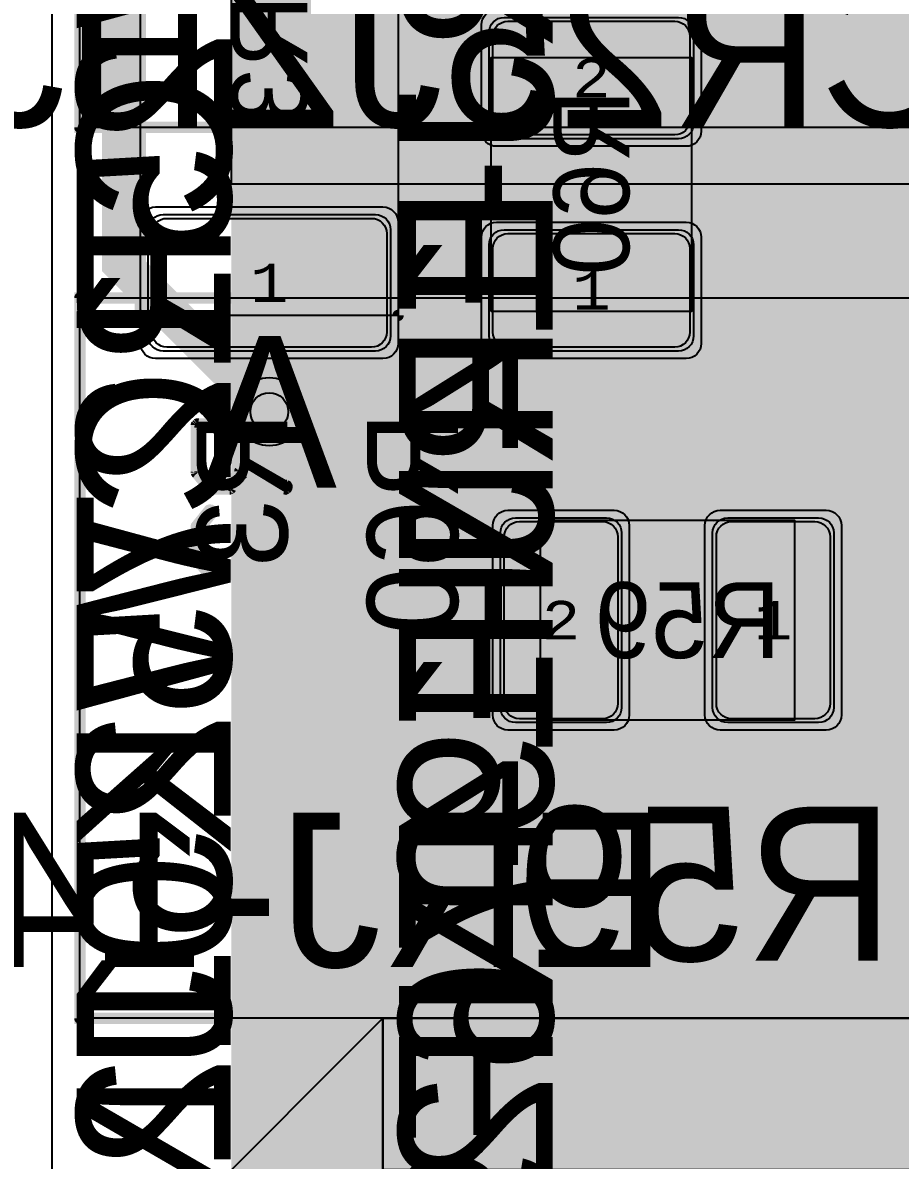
# Model space of a CAD drawing. Extents: x -19 to 284, y -54 to 100.
# Drawn here: x 0.25 to 11.83, y 55.13 to 70.13 of the extents above; entities that cross this region are included whole.
import ezdxf
from ezdxf.enums import TextEntityAlignment as Align

# ---------------------------------------------------------------- set-up
doc = ezdxf.new("R2010")
doc.units = 0
doc.header["$MEASUREMENT"] = 0
for name, color, linetype in [('ASSEMBLY_OUTLINES_BTM', 191, 'CONTINUOUS'), ('ASSEMBLY_PART_NUMBERS_BTM', 191, 'CONTINUOUS'), ('ASSEMBLY_REF_DES_BTM', 191, 'CONTINUOUS'), ('DRILL_DRAWING', 21, 'CONTINUOUS'), ('GENERATED_SILKSCREEN_BTM', 255, 'CONTINUOUS'), ('GENERATED_SILKSCREEN_TOP', 140, 'CONTINUOUS'), ('PART_PADS_SMD_BTM', 230, 'CONTINUOUS'), ('PIN_NUMBERS_BTM', 8, 'CONTINUOUS'), ('PIN_NUMBERS_TOP', 8, 'CONTINUOUS'), ('PLACEMENT_OUTLINES_BTM', 222, 'CONTINUOUS'), ('PLANE_DATA_LAYER_BOTTOM', 230, 'CONTINUOUS'), ('PLANE_DATA_LAYER_TOP', 150, 'CONTINUOUS'), ('PLANE_SHAPES_LAYER_BOTTOM', 230, 'CONTINUOUS'), ('PLANE_SHAPES_LAYER_TOP', 150, 'CONTINUOUS'), ('ROUTE_BORDER', 151, 'CONTINUOUS'), ('SILKSCREEN_OUTLINES_BTM', 211, 'CONTINUOUS'), ('SILKSCREEN_OUTLINES_TOP', 150, 'CONTINUOUS'), ('SILKSCREEN_REF_DES_BTM', 211, 'CONTINUOUS'), ('SOLDERMASK_PADS_BTM', 12, 'CONTINUOUS'), ('SOLDERPASTE_PADS_BTM', 12, 'CONTINUOUS'), ('TRACES_LAYER_BOTTOM', 230, 'CONTINUOUS'), ('TRACES_LAYER_TOP', 150, 'CONTINUOUS'), ('VIA_HOLES_LAYER_BOTTOM', 30, 'CONTINUOUS'), ('VIA_HOLES_LAYER_TOP', 30, 'CONTINUOUS'), ('VIA_PADS_LAYER_BOTTOM', 230, 'CONTINUOUS'), ('VIA_PADS_LAYER_TOP', 150, 'CONTINUOUS')]:
    doc.layers.add(name, color=color, linetype=linetype)
doc.styles.add('COURIER_NEW', font='COUR.TTF')
doc.styles.add('VERIBEST_GERBER_0', font='txt')

msp = doc.modelspace()

# ---------------------------------------------------------------- hatches: boundary and pattern name
at = {"layer": 'PLANE_DATA_LAYER_BOTTOM'}
h = msp.add_hatch(color=256, dxfattribs=at)
h.paths.add_polyline_path([(59.5, 28.7762, -0.414213562), (59.4238, 28.7), (56.85, 28.7, 0.414213562), (56.15, 28), (56.15, 27.0762, -0.414213562), (56.0738, 27), (56.000004, 27, 0.207684346), (55.999998, 26.999998), (54.500002, 25.500002), (54.5, 25.499996), (54.500002, 13.531565), (54.500002, 13.531564, -0.198909956), (54.477684, 13.477683), (49.522321, 8.522318, -0.198913366), (49.468439, 8.5), (39.500008, 8.5, 0.414213562), (39.5, 8.499992), (39.5, 5.0762, -0.414213562), (39.4238, 5), (16.5762, 5, -0.414213562), (16.5, 5.0762), (16.5, 7.999996), (16.499997, 8.000001), (12.000002, 12.499998, 0.207684346), (11.999996, 12.5), (2.5762, 12.5, -0.414213562), (2.5, 12.5762), (2.500002, 54.46844), (2.500002, 54.468441, -0.198909956), (2.52232, 54.522322), (3, 55.000002), (4.977679, 56.977682, -0.198913366), (5.031561, 57), (39.9238, 57, -0.414213562), (40, 56.9238), (39.999998, 56.53156), (39.999998, 56.531559, -0.198909956), (39.97768, 56.477678), (38.522322, 55.02232, -0.198913366), (38.46844, 55.000002), (8.500004, 55, 0.207684346), (8.499998, 54.999998), (5.000002, 51.500002), (5, 51.499996), (5, 41.500004), (5.000003, 41.499999), (10.97768, 35.522322, -0.198909956), (10.999998, 35.468441), (10.999998, 35.46844), (11, 20.500004), (11.000003, 20.499999), (13.499998, 18.000002, 0.207684346), (13.500004, 18), (17.499996, 18, 0.207684346), (17.500002, 18.000002), (20.499998, 20.999998), (20.5, 21.000004), (20.5, 31.9238, -0.414213562), (20.5762, 32), (28.9238, 32, -0.414213562), (29, 31.9238), (29, 15.000004), (29.000003, 14.999999), (31.499998, 12.500002, 0.207684346), (31.500004, 12.5), (35.999996, 12.5, 0.207684346), (36.000002, 12.500002), (39.499998, 15.999998), (39.5, 16.000004), (39.5, 40.9238, -0.414213562), (39.5762, 41), (59.4238, 41, -0.414213562), (59.5, 40.9238)], flags=0)
h.paths.add_polyline_path([(7.1, 20.3, 0.414213562), (8, 21.2), (8, 23.8, 0.414213562), (7.1, 24.7), (3.9, 24.7, 0.414213562), (3, 23.8), (3, 21.2, 0.414213562), (3.9, 20.3)], flags=0)
h.paths.add_polyline_path([(7.1, 27.3, 0.414213562), (8, 28.2), (8, 30.8, 0.414213562), (7.1, 31.7), (3.9, 31.7, 0.414213562), (3, 30.8), (3, 28.2, 0.414213562), (3.9, 27.3)], flags=0)
h.paths.add_polyline_path([(7.1, 33.8, 0.414213562), (8, 34.7), (8, 37.3, 0.414213562), (7.1, 38.2), (3.9, 38.2, 0.414213562), (3, 37.3), (3, 34.7, 0.414213562), (3.9, 33.8)], flags=0)
h.paths.add_polyline_path([(11.413742, 16.56043, 0.233034355), (12, 17.749999), (12, 17.75, 1), (9, 17.75), (9, 17.749999, 0.233034355), (9.586258, 16.56043, -0.492832038), (9.586258, 16.43957, 0.233034355), (9, 15.250001), (9, 15.25, 1), (12, 15.25), (12, 15.250001, 0.233034355), (11.413742, 16.43957, -0.492832038)], flags=0)
h.paths.add_polyline_path([(18.25, 6.5, -1), (20.75, 6.5, -1)], flags=0)
h.paths.add_polyline_path([(18.25, 9.25, -1), (20.75, 9.25, -1)], flags=0)
h.paths.add_polyline_path([(21.75, 6.5, -1), (24.25, 6.5, -1)], flags=0)
h.paths.add_polyline_path([(21.75, 9.25, -1), (24.25, 9.25, -1)], flags=0)
h.paths.add_polyline_path([(44.45, 20.65, 0.414213562), (45.35, 21.55), (45.35, 23.95, 0.414213562), (44.45, 24.85), (42.05, 24.85, 0.414213562), (41.15, 23.95), (41.15, 21.55, 0.414213562), (42.05, 20.65)], flags=0)
h.paths.add_polyline_path([(45.1, 14.3, 0.414213562), (46, 15.2), (46, 17.8, 0.414213562), (45.1, 18.7), (41.9, 18.7, 0.414213562), (41, 17.8), (41, 15.2, 0.414213562), (41.9, 14.3)], flags=0)
h.paths.add_polyline_path([(45.85, 26.05, 0.414213562), (46.75, 26.95), (46.75, 29.55, 0.414213562), (45.85, 30.45), (42.65, 30.45, 0.414213562), (41.75, 29.55), (41.75, 26.95, 0.414213562), (42.65, 26.05)], flags=0)
h.paths.add_polyline_path([(45.85, 32.3, 0.414213562), (46.75, 33.2), (46.75, 35.8, 0.414213562), (45.85, 36.7), (42.65, 36.7, 0.414213562), (41.75, 35.8), (41.75, 33.2, 0.414213562), (42.65, 32.3)], flags=0)
at = {"layer": 'PLANE_DATA_LAYER_TOP'}
h = msp.add_hatch(color=256, dxfattribs=at)
h.paths.add_polyline_path([(120.5, 85.467281), (120.499998, 59.53156), (120.499998, 59.531559, -0.198909956), (120.47768, 59.477678), (116.022322, 55.02232, -0.198913366), (115.96844, 55.000002), (114.531562, 55, -0.198913366), (114.47768, 55.022318), (110.500002, 58.999998, 0.207684346), (110.499996, 59), (94.031562, 59, -0.198913366), (93.97768, 59.022318), (85.000002, 67.999998, 0.207684346), (84.999996, 68), (70.500004, 68, 0.207684346), (70.499998, 67.999998), (66.000002, 63.500002), (66, 63.499996), (66, 59.5762, -0.414213562), (65.9238, 59.5), (44.5762, 59.5, -0.414213562), (44.5, 59.5762), (44.5, 81.806849, -0.668181994), (44.630082, 81.86073), (55.244365, 71.246447, 0.198912215), (55.597918, 71.1), (80.979923, 71.1, -0.185651134), (81.030979, 71.080366, 0.384558767), (81.969021, 71.080366, -0.185651134), (82.020077, 71.1), (91.057121, 71.1, 0.198912215), (91.410674, 71.246447), (98.353553, 78.189326, 0.198912215), (98.5, 78.542879), (98.5, 86.379923, -0.185651134), (98.519634, 86.430979, 0.185651897), (98.7, 86.9, 1), (97.3, 86.9, 0.185651897), (97.480366, 86.430979, -0.185651134), (97.5, 86.379923), (97.5, 78.781548, -0.198909956), (97.477682, 78.727667), (90.872333, 72.122318, -0.198913366), (90.818451, 72.1), (82.020077, 72.1, -0.185651134), (81.969021, 72.119634, 0.384558767), (81.030979, 72.119634, -0.185651134), (80.979923, 72.1), (55.836588, 72.1, -0.198913366), (55.782706, 72.122318), (53.366088, 74.538936, -0.198909956), (53.34377, 74.592817), (53.34377, 74.592818, -0.294576153), (53.388558, 74.662242, 0.29457805), (53.8, 75.299999), (53.8, 75.3, 0.39930996), (53.135789, 75.999085, -0.185652617), (53.085803, 76.021303), (44.522318, 84.584788, -0.198909956), (44.5, 84.638669), (44.5, 87.151969, -0.414213562), (44.5762, 87.228169), (48.533161, 87.228169, -0.198913366), (48.587043, 87.205851), (49.478697, 86.314197, -0.185652617), (49.500915, 86.264211, 0.838851408), (50.869044, 86.094134, -0.565185223), (50.995756, 86.125606), (53.205453, 83.915909, 0.198912215), (53.559006, 83.769462), (58.945406, 83.769462, 0.198912215), (59.298959, 83.915909), (60.253553, 84.870503, 0.198912215), (60.4, 85.224056), (60.4, 85.879923, -0.185651134), (60.419634, 85.930979, 0.185651897), (60.6, 86.4, 1), (59.2, 86.4, 0.185651897), (59.380366, 85.930979, -0.185651134), (59.4, 85.879923), (59.4, 85.462725, -0.198909956), (59.377682, 85.408844), (58.760618, 84.79178, -0.198913366), (58.706736, 84.769462), (53.797676, 84.769462, -0.198913366), (53.743794, 84.79178), (49.582021, 88.953553, 0.198912215), (49.228468, 89.1), (43.120077, 89.1, -0.185651134), (43.069021, 89.119634, 0.384558767), (42.130979, 89.119634, -0.185651134), (42.079923, 89.1), (30.09107, 89.1, -0.414213562), (30.01487, 89.1762), (30.01487, 89.176201, -0.198909956), (30.037188, 89.230082), (30.585803, 89.778697, -0.185652617), (30.635789, 89.800915, 0.645030482), (31.101635, 90.988224, -0.195395946), (31.080041, 91.041371), (31.080041, 91.041372, -0.198909956), (31.102359, 91.095253), (31.185803, 91.178697, -0.185652617), (31.235789, 91.200915, 0.39930996), (31.9, 91.9), (31.9, 91.900005, 0.962125116), (30.502085, 91.953993, -0.391777998), (30.426112, 91.88367), (30.269784, 91.88367, 0.198912215), (29.916231, 91.737223), (28.612244, 90.433236, -0.198913366), (28.558362, 90.410918), (27.098355, 90.410918, 0.198912215), (26.744802, 90.264471), (24.647145, 88.166814, -0.198913366), (24.593263, 88.144496), (17.003174, 88.144496, -0.198913366), (16.949292, 88.166814), (15.248039, 89.868067, 0.198912215), (14.894486, 90.014514), (13.48401, 90.014514, 0.198912215), (13.130457, 89.868067), (10.440027, 87.177637, -0.198913366), (10.386145, 87.155319), (7.3302, 87.155319, 0.180173911), (7.00313, 87.033505, -0.305390868), (6.918602, 87.023291, 1.907914475), (7.070961, 85.882124, -0.165414822), (7.115967, 85.901691, 0.177616931), (7.428435, 86.046447), (7.514988, 86.133001, -0.198913366), (7.56887, 86.155319), (10.624815, 86.155319, 0.198912215), (10.978368, 86.301766), (13.03031, 88.353708, -0.533104529), (13.154463, 88.329294, 0.084493581), (13.280366, 88.130979, -0.185651134), (13.3, 88.079923), (13.3, 79.938669, -0.198909956), (13.277682, 79.884788), (11.814197, 78.421303, -0.185652617), (11.764211, 78.399085, 0.39930996), (11.1, 77.7), (11.1, 77.69999, 0.974753797), (12.499085, 77.664211, -0.185652617), (12.521303, 77.714197), (14.153553, 79.346447, 0.198912215), (14.3, 79.7), (14.3, 88.0238, -0.414213562), (14.3762, 88.1), (14.537431, 88.1, -0.198913366), (14.591313, 88.077682), (17.174693, 85.494302, 0.198912215), (17.528246, 85.347855), (24.808806, 85.347855, -0.414213562), (24.885006, 85.271655), (24.885006, 85.271654, -0.119209751), (24.876584, 85.236832, 0.119212236), (24.65, 84.300001), (24.65, 84.3, 0.240856487), (25.499923, 82.637979, -0.240854665), (25.531515, 82.576201), (25.531515, 82.5762, -0.414213562), (25.455315, 82.5), (22.120077, 82.5, -0.185651134), (22.069021, 82.519634, 2.249701015), (22.069021, 81.480366, -0.185651134), (22.120077, 81.5), (28.019196, 81.5, 0.198912215), (28.372749, 81.646447), (29.335965, 82.609663, -0.668181994), (29.466047, 82.555782), (29.466047, 70.851038, -0.198909956), (29.443729, 70.797157), (26.66889, 68.022318, -0.198913366), (26.615008, 68), (23.000004, 68, 0.207684346), (22.999998, 67.999998), (19.000002, 64.000002), (19, 63.999996), (19, 62.738492, -0.668181994), (18.869918, 62.684611), (15.000976, 66.553553, 0.198912215), (14.647423, 66.7), (14.120077, 66.7, -0.185651134), (14.069021, 66.719634, 2.249701015), (14.069021, 65.680366, -0.185651134), (14.120077, 65.7), (14.408753, 65.7, -0.198913366), (14.462635, 65.677682), (18.977682, 61.162635, -0.198909956), (19, 61.108754), (19, 50.0762, -0.414213562), (18.9238, 50), (12.374978, 50, -0.404852593), (12.298817, 50.073757, 0.968428978), (7.701183, 50.073757, -0.404852593), (7.625022, 50), (3.0762, 50, -0.414213562), (3, 50.0762), (3, 64.349709, -0.595487004), (3.117805, 64.413548, 0.595483788), (4.2, 65, 0.39930996), (3.535789, 65.699085, -0.185652617), (3.485803, 65.721303), (3.022318, 66.184788, -0.198909956), (3, 66.238669), (3, 90.6738, -0.414213562), (3.0762, 90.75), (6.4238, 90.75, -0.414213562), (6.5, 90.6738), (6.5, 90.500004), (6.500003, 90.499999), (8.499998, 88.500002, 0.207684346), (8.500004, 88.5), (10.999996, 88.5, 0.207684346), (11.000002, 88.500002), (13.499998, 90.999998), (13.5, 91.000004), (13.5, 95.9238, -0.414213562), (13.5762, 96), (18.30893, 96, -0.414213562), (18.38513, 95.9238), (18.38513, 95.923799, -0.198909956), (18.362812, 95.869918), (17.814197, 95.321303, -0.185652617), (17.764211, 95.299085, 0.39930996), (17.1, 94.6), (17.1, 94.59999, 0.974753797), (18.499085, 94.564211, -0.185652617), (18.521303, 94.614197), (18.937376, 95.03027, -0.198913366), (18.991258, 95.052588), (21.922414, 95.052588, 0.198912215), (22.275967, 95.199035), (22.869252, 95.79232, -0.198913366), (22.923134, 95.814638), (51.4238, 95.814638, -0.414213562), (51.5, 95.738438), (51.5, 91.000004), (51.500003, 90.999999), (53.999998, 88.500002, 0.207684346), (54.000004, 88.5), (55.999996, 88.5, 0.207684346), (56.000002, 88.500002), (58.499998, 90.999998), (58.5, 91.000004), (58.5, 94.574998, -0.668181994), (58.630082, 94.628879), (61.077682, 92.181279, -0.198909956), (61.1, 92.127398), (61.1, 82.320077, -0.185651134), (61.080366, 82.269021, 0.185651897), (60.9, 81.8, 0.536231839), (61.871334, 81.154727, -0.536234167), (61.977071, 81.084485), (61.977071, 80.722929, 0.198912215), (62.123518, 80.369376), (63.778697, 78.714197, -0.185652617), (63.800915, 78.664211, 0.974753797), (65.2, 78.69999), (65.2, 78.7, 0.39930996), (64.535789, 79.399085, -0.185652617), (64.485803, 79.421303), (62.999389, 80.907717, -0.198909956), (62.977071, 80.961598), (62.977071, 87.738402, -0.198909956), (62.999389, 87.792283), (63.185803, 87.978697, -0.185652617), (63.235789, 88.000915, 0.39930996), (63.9, 88.7), (63.9, 88.70001, 0.974753797), (62.500915, 88.735789, -0.185652617), (62.478697, 88.685803), (62.230082, 88.437188, -0.668181994), (62.1, 88.491069), (62.1, 92.366067, 0.198912215), (61.953553, 92.71962), (58.803255, 95.869918, -0.198909956), (58.780937, 95.923799), (58.780937, 95.9238, -0.414213562), (58.857137, 96), (95.9238, 96, -0.414213562), (96, 95.9238), (96, 90.500004), (96.000003, 90.499999), (98.499998, 88.000002, 0.207684346), (98.500004, 88), (101.499996, 88, 0.207684346), (101.500002, 88.000002), (103.999998, 90.499998), (104, 90.500004), (104, 95.9238, -0.414213562), (104.0762, 96), (118.9238, 96, -0.414213562), (119, 95.9238), (119, 91.500004), (119.000003, 91.499999), (119.977682, 90.52232, -0.198909956), (120, 90.468439), (120, 86.205951, 0.198912215), (120.146447, 85.852398), (120.477682, 85.521163, -0.198909956), (120.5, 85.467282)], flags=0)
h.paths.add_polyline_path([(25.71, 92.75, 0.414213562), (25.96, 93), (25.96, 94.5, 0.414213562), (25.71, 94.75), (24.21, 94.75, 0.414213562), (23.96, 94.5), (23.96, 93, 0.414213562), (24.21, 92.75)], flags=0)
h.paths.add_polyline_path([(24.65, 71.7, -1), (28.75, 71.7, -1)], flags=0)
h.paths.add_polyline_path([(28.842971, 93.38997, 6.796736414), (28.842971, 94.11003, -0.743486927), (28.697029, 94.11003, 6.796736414), (28.697029, 93.38997, -0.743486927)], flags=0)
h.paths.add_polyline_path([(70.7, 83.1, 0.414213562), (71.15, 83.55), (71.15, 84.95, 0.414213562), (70.7, 85.4), (69.3, 85.4, 0.414213562), (68.85, 84.95), (68.85, 83.55, 0.414213562), (69.3, 83.1)], flags=0)
h.paths.add_polyline_path([(68.85, 91.75, -1), (71.15, 91.75, -1)], flags=0)
h.paths.add_polyline_path([(73, 81.9, 1), (74.4, 81.9, 0.185651897), (74.219634, 82.369021, -0.185651134), (74.2, 82.420077), (74.2, 84.864447, 0.198912215), (74.053553, 85.218), (68.730653, 90.5409, 0.198912215), (68.3771, 90.687347), (68.073594, 90.687347, -0.390404288), (67.99765, 90.757308, 0.959834417), (66.6, 90.7, 0.39930996), (67.264211, 90.000915, -0.185652617), (67.314197, 89.978697), (67.4591, 89.833794, 0.198912215), (67.812653, 89.687347), (68.13843, 89.687347, -0.198913366), (68.192312, 89.665029), (73.177682, 84.679659, -0.198909956), (73.2, 84.625778), (73.2, 82.420077, -0.185651134), (73.180366, 82.369021, 0.185651897)], flags=0)
h.paths.add_polyline_path([(76.135789, 80.600915, 0.39930996), (76.8, 81.3), (76.8, 81.30001, 0.974753797), (75.400915, 81.335789, -0.185652617), (75.378697, 81.285803), (74.786551, 80.693657, -0.198913366), (74.732669, 80.671339), (69.617331, 80.671339, -0.198913366), (69.563449, 80.693657), (68.603553, 81.653553, 0.198912215), (68.25, 81.8), (67.920077, 81.8, -0.185651134), (67.869021, 81.819634, 2.249701015), (67.869021, 80.780366, -0.185651134), (67.920077, 80.8), (68.01133, 80.8, -0.198913366), (68.065212, 80.777682), (69.025108, 79.817786, 0.198912215), (69.378661, 79.671339), (74.971339, 79.671339, 0.198912215), (75.324892, 79.817786), (76.085803, 80.578697, -0.185652617)], flags=0)
h.paths.add_polyline_path([(79.25, 81.25, -1), (81.75, 81.25, -1)], flags=0)
h.paths.add_polyline_path([(82.935789, 79.200915, 0.39930996), (83.6, 79.9), (83.6, 79.90001, 0.974753797), (82.200915, 79.935789, -0.185652617), (82.178697, 79.885803), (81.71287, 79.419976, -0.198913366), (81.658988, 79.397658), (68.441012, 79.397658, -0.198913366), (68.38713, 79.419976), (68.221303, 79.585803, -0.185652617), (68.199085, 79.635789, 0.974753797), (66.8, 79.60001), (66.8, 79.6, 0.39930996), (67.464211, 78.900915, -0.185652617), (67.514197, 78.878697), (67.848789, 78.544105, 0.198912215), (68.202342, 78.397658), (81.897658, 78.397658, 0.198912215), (82.251211, 78.544105), (82.885803, 79.178697, -0.185652617)], flags=0)
h.paths.add_polyline_path([(88.7, 83.1, 0.414213562), (89.15, 83.55), (89.15, 84.95, 0.414213562), (88.7, 85.4), (87.3, 85.4, 0.414213562), (86.85, 84.95), (86.85, 83.55, 0.414213562), (87.3, 83.1)], flags=0)
h.paths.add_polyline_path([(86.85, 91.75, -1), (89.15, 91.75, -1)], flags=0)
h.paths.add_polyline_path([(103.05, 70.35, 0.414213562), (103.7, 71), (103.7, 72.8, 0.414213562), (103.05, 73.45), (101.25, 73.45, 0.414213562), (100.6, 72.8), (100.6, 71, 0.414213562), (101.25, 70.35)], flags=0)
h.paths.add_polyline_path([(100.6, 84.6, -1), (103.7, 84.6, -1)], flags=0)
h.paths.add_polyline_path([(102.6, 60.75, -1), (105.4, 60.75, -1)], flags=0)
h.paths.add_polyline_path([(110.207897, 60.75, -1), (112.607897, 60.75, -1)], flags=0)
h.paths.add_polyline_path([(104.3, 78.25, -1), (112.7, 78.25, -1)], flags=0)
h.paths.add_polyline_path([(113.3, 71.9, -1), (116.4, 71.9, -1)], flags=0)
h.paths.add_polyline_path([(113.3, 84.6, -1), (116.4, 84.6, -1)], flags=0)
h.paths.add_polyline_path([(113.55, 57.157897, -1), (116.45, 57.157897, -1)], flags=0)
h.paths.add_polyline_path([(116.378857, 64.023904, 0.414213102), (116.378859, 64.660299), (115.318196, 65.720961, 0.372259539), (114.731236, 65.763685, -0.372263605), (114.631843, 65.770919), (113.529927, 66.872836, 0.198912714), (112.999596, 67.092506), (104.592506, 67.092506, 0.198912714), (104.062175, 66.872836), (99.111658, 61.922318, -0.198913366), (99.057776, 61.9), (98.3, 61.9, 0.414213562), (97.85, 61.45), (97.85, 60.05, 0.414213562), (98.3, 59.6), (99.7, 59.6, 0.414213562), (100.15, 60.05), (100.15, 60.807777, -0.198909956), (100.172318, 60.861658), (104.880848, 65.570188, -0.198913366), (104.93473, 65.592506), (112.657372, 65.592506, -0.198913366), (112.711254, 65.570188), (113.571183, 64.710259, -0.198909956), (113.593501, 64.656378), (113.593501, 64.656377, -0.161399603), (113.578417, 64.610866, 0.372260871), (113.621141, 64.023905), (114.681804, 62.963244, 0.414210801), (115.318197, 62.963243)], flags=0)
h.paths.add_polyline_path([(117.392102, 60.75, -1), (119.792102, 60.75, -1)], flags=0)
at = {"layer": 'PLANE_SHAPES_LAYER_BOTTOM'}
for points in [[(5, 39), (2.5, 39), (2.5, 54.5), (5, 57)], [(40, 56.5), (38.5, 55), (5, 55), (5, 57), (40, 57)]]:
    msp.add_hatch(color=256, dxfattribs=at).paths.add_polyline_path(points, flags=0)
at = {"layer": 'PLANE_SHAPES_LAYER_TOP'}
msp.add_hatch(color=256, dxfattribs=at).paths.add_polyline_path([(120.5, 68), (44.5, 68), (44.5, 87.5), (30.5, 87.5), (30.5, 68), (3, 68), (3, 90.75), (6.5, 90.75), (6.5, 88.5), (13.5, 88.5), (13.5, 96), (51.5, 96), (51.5, 88.5), (58.5, 88.5), (58.5, 96), (96, 96), (96, 88), (104, 88), (104, 96), (119, 96), (119, 90.5), (120.5, 90.5)], flags=0)
at = {"layer": 'VIA_HOLES_LAYER_BOTTOM'}
h = msp.add_hatch(color=256, dxfattribs=at)
edge = h.paths.add_edge_path()
edge.add_arc((3.5, 65), 0.25, 0, 360)
at = {"layer": 'VIA_HOLES_LAYER_TOP'}
h = msp.add_hatch(color=256, dxfattribs=at)
edge = h.paths.add_edge_path()
edge.add_arc((3.5, 65), 0.25, 0, 360)

# ---------------------------------------------------------------- linework, layer by layer
at = {"layer": 'ASSEMBLY_OUTLINES_BTM'}
for points in [[(1.8, 66.27), (1.8, 72.72), (5.2, 72.72), (5.2, 66.27)], [(6.43, 66.32), (6.43, 69.67), (9.07, 69.67), (9.07, 66.32)], [(7.08, 60.93), (7.08, 63.57), (10.43, 63.57), (10.43, 60.93)]]:
    msp.add_lwpolyline(points, close=True, dxfattribs=at)
at = {"layer": 'GENERATED_SILKSCREEN_BTM', "const_width": 0.15}
for points in [[(1.825, 72.719995), (1.800005, 72.719995), (1.800005, 66.270005), (1.825, 66.270005), (1.825, 66.269995), (1.8, 66.269995, -0.414213562), (1.799995, 66.27), (1.799995, 72.72, -0.414213562), (1.8, 72.720005), (1.825, 72.720005), (1.825, 72.719995)], [(5.200005, 66.27, -0.414213562), (5.2, 66.269995), (5.175, 66.269995), (5.175, 66.270005), (5.199995, 66.270005), (5.199995, 72.719995), (5.175, 72.719995), (5.175, 72.720005), (5.2, 72.720005, -0.414213562), (5.200005, 72.72), (5.200005, 66.27)], [(6.430005, 67.416164, 0.000011642), (6.429995, 67.416156), (6.429995, 68.583844, 0.000011642), (6.430005, 68.583836), (6.430005, 67.416164)], [(9.070005, 67.416156, 0.000011642), (9.069995, 67.416164), (9.069995, 68.583836, 0.000011642), (9.070005, 68.583844), (9.070005, 67.416156)], [(3.732805, 64.005198), (3.730405, 63.997998, -0.184527552), (3.730403, 63.997995), (3.726805, 63.9908, -0.236067977), (3.726803, 63.990796), (3.719603, 63.984796, -0.16227766), (3.7196, 63.984795), (3.712404, 63.981197, -0.288824416), (3.712399, 63.981195), (3.7028, 63.983595, -0.099019514), (3.702798, 63.983595), (3.143601, 64.180394), (2.991204, 63.988397), (2.988804, 63.984798, -0.205257702), (2.988801, 63.984795), (2.982802, 63.983595), (2.976803, 63.979996, -0.16227766), (2.9768, 63.979995), (2.717602, 63.979995, -0.362464609), (2.717596, 63.979996), (2.713997, 63.983595), (2.710402, 63.983595, -0.362464609), (2.710396, 63.983596), (2.707996, 63.985996, -0.049388989), (2.707996, 63.985997), (2.704397, 63.988396, -0.071067812), (2.704396, 63.988397), (2.539997, 64.192395, -0.184527552), (2.539995, 64.192398), (2.537595, 64.198398), (2.536395, 64.201998), (2.536395, 64.201999), (2.535195, 64.207999), (2.535195, 64.812801), (2.537595, 64.823601, -0.166781898), (2.537596, 64.823604), (2.550796, 64.836804, -0.213376806), (2.5508, 64.836805), (2.559199, 64.839205, -0.099019514), (2.559201, 64.839205), (3.00023, 64.839205, 0.000004972), (3.000233, 64.839195), (2.559201, 64.839195), (2.550804, 64.836796), (2.537604, 64.823596), (2.535205, 64.812799), (2.535205, 64.208001), (2.536405, 64.202003, -0.04938899), (2.536405, 64.202002), (2.537605, 64.198402), (2.540005, 64.192402), (2.704403, 63.988404), (2.708001, 63.986005, -0.16227766), (2.708004, 63.986004), (2.710403, 63.983605), (2.713998, 63.983605, -0.362464609), (2.714004, 63.983604), (2.717603, 63.980005), (2.976799, 63.980005), (2.982797, 63.983604, -0.111991093), (2.982799, 63.983605), (2.988797, 63.984805), (2.991196, 63.988403), (3.143596, 64.180403, -0.339121023), (3.143602, 64.180405), (3.702802, 63.983605, -0.049388989), (3.702803, 63.983605), (3.7124, 63.981205), (3.719596, 63.984803, -0.071067812), (3.719597, 63.984804), (3.726797, 63.990804), (3.730395, 63.998), (3.730395, 63.998002), (3.732795, 64.005201), (3.731595, 64.014799), (3.731595, 64.0148), (3.726797, 64.023197), (3.7184, 64.027995, -0.099019514), (3.718398, 64.027995), (3.159198, 64.224795, -0.306678442), (3.159195, 64.2248), (3.159195, 64.600654, 0.000006098), (3.159205, 64.600646), (3.159205, 64.224804), (3.718402, 64.028005, -0.16227766), (3.718404, 64.028003), (3.726802, 64.023204, -0.253450554), (3.726805, 64.0232), (3.731603, 64.014804, -0.184527552), (3.731605, 64.014801), (3.732805, 64.005201), (3.732805, 64.005198)], [(3.111205, 64.214, -0.16227766), (3.111204, 64.213997), (2.958804, 64.027997, -0.236067977), (2.9588, 64.027995), (2.7356, 64.027995, -0.236067977), (2.735596, 64.027997), (2.584396, 64.213997, -0.16227766), (2.584395, 64.214), (2.584395, 64.7888, -0.414213562), (2.5844, 64.788805), (3.019353, 64.788805, 0.000005129), (3.019357, 64.788795), (2.584405, 64.788795), (2.584405, 64.214002), (2.735602, 64.028005), (2.958798, 64.028005), (3.111195, 64.214002), (3.111195, 64.647217, 0.000007079), (3.111205, 64.647206), (3.111205, 64.214)], [(9.333844, 63.570005, 0.000011642), (9.333836, 63.569995), (8.166164, 63.569995, 0.000011642), (8.166156, 63.570005), (9.333844, 63.570005)], [(9.333844, 60.929995), (8.166156, 60.929995, 0.000011642), (8.166164, 60.930005), (9.333836, 60.930005, 0.000011642), (9.333844, 60.929995)]]:
    msp.add_lwpolyline(points, format="xyb", dxfattribs=at)
at = {"layer": 'GENERATED_SILKSCREEN_BTM'}
for points, const_width in [([(5.2412, 63.9878), (5.2388, 63.9842), (5.2328, 63.983), (5.2268, 63.9794), (5.2208, 63.9794), (4.9736, 63.9794), (4.9676, 63.9794), (4.964, 63.983), (4.9604, 63.983), (4.9592, 63.9842), (4.958, 63.9854), (4.9544, 63.9878), (4.79, 64.1918), (4.7876, 64.1978), (4.7864, 64.2014), (4.7852, 64.2074), (4.7852, 64.8122), (4.7876, 64.823), (4.7936, 64.829), (4.8008, 64.8362), (4.8092, 64.8386), (5.9612, 64.8386), (5.9708, 64.8362), (5.9768, 64.8302), (5.9804, 64.823), (5.9816, 64.8146), (5.9804, 64.805), (5.9768, 64.7966), (5.9708, 64.7906), (5.9612, 64.7882), (5.4092, 64.7882), (5.4092, 64.2242), (5.9684, 64.0274), (5.9768, 64.0226), (5.9816, 64.0142), (5.9828, 64.0046), (5.9804, 63.9974), (5.9768, 63.9902), (5.9696, 63.9842), (5.9624, 63.9806), (5.9528, 63.983), (5.3936, 64.1798), (5.2412, 63.9878)], 0.15), ([(4.8344, 64.7882), (4.8344, 64.2134), (4.9856, 64.0274), (5.2088, 64.0274), (5.3612, 64.2134), (5.3612, 64.7882), (4.8344, 64.7882)], 0.15), ([(3.7304, 63.4916), (3.566, 63.6944), (3.56, 63.7004), (3.5564, 63.7016), (3.5528, 63.7016), (3.5444, 63.7004), (3.536, 63.6956), (3.53, 63.6896), (3.5252, 63.6824), (3.524, 63.674), (3.5264, 63.6656), (3.686, 63.47), (3.686, 63.0824), (3.5348, 62.8952), (3.3116, 62.8952), (3.1592, 63.08), (3.1592, 63.2792), (3.1568, 63.2888), (3.152, 63.2948), (3.1436, 63.2984), (3.1352, 63.2996), (3.1268, 63.2984), (3.1184, 63.2948), (3.1136, 63.2888), (3.1112, 63.2792), (3.1112, 63.08), (2.9588, 62.8952), (2.7356, 62.8952), (2.5844, 63.0824), (2.5844, 63.47), (2.744, 63.6656), (2.7464, 63.674), (2.7452, 63.6824), (2.7416, 63.6896), (2.7344, 63.6956), (2.7272, 63.7004), (2.7188, 63.7016), (2.714, 63.7016), (2.7104, 63.7004), (2.7044, 63.6944), (2.54, 63.4916), (2.5388, 63.488), (2.5376, 63.4844), (2.5364, 63.4832), (2.5352, 63.4784), (2.5352, 63.074), (2.5364, 63.068), (2.5376, 63.0656), (2.5388, 63.062), (2.54, 63.0584), (2.7044, 62.8556), (2.7104, 62.852), (2.7152, 62.8508), (2.7188, 62.8484), (2.7236, 62.8472), (2.9708, 62.8472), (2.9744, 62.8484), (2.9828, 62.8508), (2.9888, 62.852), (2.9912, 62.8556), (3.1352, 63.032), (3.2792, 62.8556), (3.2816, 62.8544), (3.284, 62.852), (3.2852, 62.8508), (3.2876, 62.8508), (3.296, 62.8484), (3.2996, 62.8472), (3.5468, 62.8472), (3.5528, 62.8484), (3.5576, 62.8508), (3.5624, 62.852), (3.566, 62.8556), (3.7304, 63.0584), (3.7328, 63.0632), (3.734, 63.0644), (3.734, 63.068), (3.7352, 63.0692), (3.7352, 63.0704), (3.7352, 63.074), (3.7352, 63.4784), (3.734, 63.4832), (3.7328, 63.488), (3.7304, 63.4916)], 0.15), ([(4.79, 63.0566), (4.9544, 62.855), (4.9604, 62.849), (4.97, 62.8478), (4.976, 62.849), (4.9832, 62.8514), (4.988, 62.855), (4.9928, 62.861), (4.9964, 62.867), (4.9976, 62.873), (4.9976, 62.879), (4.994, 62.8838), (4.8344, 63.0806), (4.8344, 63.4694), (4.9856, 63.6542), (5.4164, 63.6542), (5.2832, 63.491), (5.282, 63.4862), (5.2808, 63.4838), (5.2808, 63.4826), (5.2796, 63.4826), (5.2784, 63.4766), (5.2784, 63.0722), (5.2796, 63.0674), (5.2808, 63.0662), (5.2808, 63.065), (5.282, 63.0614), (5.2832, 63.0566), (5.4464, 62.855), (5.45, 62.8538), (5.4512, 62.8514), (5.4524, 62.8502), (5.4548, 62.8502), (5.4632, 62.8478), (5.4668, 62.8466), (5.7968, 62.8466), (5.8028, 62.8478), (5.8076, 62.8502), (5.8124, 62.8514), (5.816, 62.855), (5.9804, 63.0566), (5.9828, 63.0626), (5.984, 63.0638), (5.984, 63.0662), (5.9852, 63.0686), (5.9852, 63.0698), (5.9852, 63.0722), (5.9852, 63.4766), (5.984, 63.4814), (5.9828, 63.4862), (5.9804, 63.491), (5.816, 63.6926), (5.8136, 63.695), (5.8124, 63.6974), (5.8088, 63.6998), (5.8004, 63.7022), (5.7968, 63.7034), (4.9736, 63.7034), (4.9676, 63.7022), (4.9628, 63.6998), (4.9604, 63.6974), (4.958, 63.695), (4.9544, 63.6926), (4.79, 63.491), (4.7888, 63.4862), (4.7876, 63.4826), (4.7864, 63.4814), (4.7852, 63.4766), (4.7852, 63.0722), (4.7864, 63.0674), (4.7864, 63.0662), (4.7876, 63.065), (4.7888, 63.0614), (4.79, 63.0566)], 0.15), ([(5.4788, 63.6542), (5.7848, 63.6542), (5.936, 63.4694), (5.936, 63.0818), (5.7848, 62.8946), (5.4788, 62.8946), (5.3264, 63.0818), (5.3264, 63.4694), (5.4788, 63.6542)], 0.15), ([(4.9544, 62.5586), (4.79, 62.357), (4.7888, 62.3522), (4.7876, 62.3486), (4.7864, 62.3474), (4.7852, 62.3426), (4.7852, 61.9382), (4.7864, 61.9334), (4.7864, 61.9322), (4.7876, 61.931), (4.7888, 61.9274), (4.79, 61.9226), (4.9544, 61.721), (4.9604, 61.7174), (4.9652, 61.7162), (4.9688, 61.7138), (4.9736, 61.7126), (5.7968, 61.7126), (5.8004, 61.7138), (5.8088, 61.7162), (5.8112, 61.7174), (5.816, 61.721), (5.9804, 61.9226), (5.9816, 61.9274), (5.9828, 61.9298), (5.984, 61.9322), (5.9852, 61.9346), (5.9852, 61.9382), (5.9852, 62.3426), (5.984, 62.3474), (5.9828, 62.3522), (5.9804, 62.357), (5.816, 62.5586), (5.8136, 62.561), (5.8124, 62.5634), (5.8088, 62.5658), (5.8004, 62.5682), (5.7968, 62.5694), (4.9736, 62.5694), (4.9688, 62.5682), (4.9652, 62.5658), (4.9604, 62.5634), (4.9544, 62.5586)], 0.15), ([(4.9856, 62.5202), (5.7848, 62.5202), (5.8448, 62.4494), (4.898, 61.8686), (4.8344, 61.9478), (4.8344, 62.3354), (4.9856, 62.5202)], 0.15), ([(5.876, 62.411), (5.936, 62.3354), (5.936, 61.9478), (5.7848, 61.7606), (4.9856, 61.7606), (4.9292, 61.8314), (5.876, 62.411)], 0.15), ([(7.276552, 57.731584), (7.617928, 58.009968), (7.624024, 58.014032), (7.628088, 58.020128), (7.63012, 58.03232), (7.628088, 58.046544), (7.621992, 58.060768), (7.611832, 58.070928), (7.59964, 58.079056), (7.585416, 58.081088), (7.571192, 58.077024), (7.239976, 57.806768), (6.58364, 57.806768), (6.266648, 58.0628), (6.266648, 58.792288), (6.543, 58.568768), (6.551128, 58.564704), (6.55316, 58.562672), (6.559256, 58.56064), (6.567384, 58.56064), (7.252168, 58.56064), (7.260296, 58.56064), (7.272488, 58.564704), (7.276552, 58.568768), (7.617928, 58.84512), (7.624024, 58.847152), (7.626056, 58.851216), (7.63012, 58.857312), (7.634184, 58.871536), (7.636216, 58.879664), (7.636216, 59.436432), (7.634184, 59.446592), (7.63012, 59.45472), (7.626056, 59.460816), (7.624024, 59.462848), (7.617928, 59.468944), (7.276552, 59.747328), (7.268424, 59.74936), (7.26436, 59.751392), (7.260296, 59.753424), (7.252168, 59.755456), (6.567384, 59.755456), (6.559256, 59.753424), (6.555192, 59.751392), (6.549096, 59.74936), (6.540968, 59.747328), (6.199592, 59.468944), (6.193496, 59.458784), (6.191464, 59.450656), (6.1874, 59.44456), (6.185368, 59.436432), (6.185368, 58.04248), (6.1874, 58.036384), (6.191464, 58.02216), (6.193496, 58.018096), (6.199592, 58.009968), (6.540968, 57.731584), (6.551128, 57.72752), (6.55316, 57.725488), (6.559256, 57.725488), (6.561288, 57.723456), (6.56332, 57.723456), (6.567384, 57.723456), (7.252168, 57.723456), (7.260296, 57.725488), (7.268424, 57.72752), (7.276552, 57.731584)], 0.254), ([(9.17444, 59.056448), (9.182568, 59.054416), (9.188664, 59.052384), (9.196792, 59.04832), (9.473144, 58.8248), (9.473144, 59.672144), (8.146248, 59.672144), (8.132024, 59.676208), (8.119832, 59.684336), (8.113736, 59.69856), (8.111704, 59.712784), (8.113736, 59.72904), (8.119832, 59.741232), (8.132024, 59.751392), (8.146248, 59.755456), (9.517848, 59.755456), (9.532072, 59.751392), (9.544264, 59.741232), (9.554424, 59.72904), (9.558488, 59.714816), (9.558488, 58.737424), (9.556456, 58.7232), (9.55036, 58.71304), (9.542232, 58.706944), (9.528008, 58.70288), (9.51988, 58.698816), (9.50972, 58.696784), (9.49956, 58.698816), (9.491432, 58.704912), (9.160216, 58.975168), (8.50388, 58.975168), (8.186888, 58.717104), (8.186888, 58.0628), (8.50388, 57.8088), (9.160216, 57.8088), (9.491432, 58.077024), (9.505656, 58.08312), (9.517848, 58.08312), (9.532072, 58.074992), (9.542232, 58.064832), (9.55036, 58.050608), (9.554424, 58.036384), (9.552392, 58.028256), (9.55036, 58.02216), (9.546296, 58.016064), (9.5402, 58.012), (9.196792, 57.731584), (9.190696, 57.72752), (9.182568, 57.72752), (9.17444, 57.723456), (8.489656, 57.723456), (8.485592, 57.723456), (8.481528, 57.725488), (8.479496, 57.725488), (8.475432, 57.72752), (8.471368, 57.72752), (8.46324, 57.731584), (8.119832, 58.012), (8.113736, 58.018096), (8.111704, 58.02216), (8.10764, 58.034352), (8.105608, 58.04248), (8.105608, 58.737424), (8.10764, 58.745552), (8.111704, 58.757744), (8.111704, 58.761808), (8.115768, 58.76384), (8.1178, 58.767904), (8.119832, 58.771968), (8.46324, 59.04832), (8.4734, 59.052384), (8.481528, 59.054416), (8.489656, 59.056448), (9.17444, 59.056448)], 0.254), ([(10.03804, 58.983296), (10.031944, 58.98736), (10.029912, 58.99752), (10.025848, 59.00768), (10.023816, 59.01784), (10.023816, 59.436432), (10.025848, 59.446592), (10.029912, 59.452688), (10.029912, 59.458784), (10.031944, 59.460816), (10.036008, 59.462848), (10.03804, 59.466912), (10.38348, 59.747328), (10.39364, 59.751392), (10.401768, 59.753424), (10.409896, 59.755456), (11.434024, 59.755456), (11.452312, 59.751392), (11.464504, 59.741232), (11.474664, 59.72904), (11.478728, 59.714816), (11.478728, 57.764096), (11.474664, 57.74784), (11.464504, 57.73768), (11.452312, 57.731584), (11.438088, 57.729552), (11.421832, 57.731584), (11.407608, 57.73768), (11.397448, 57.74784), (11.393384, 57.764096), (11.393384, 58.698816), (10.438344, 58.698816), (10.105096, 57.751904), (10.096968, 57.73768), (10.082744, 57.729552), (10.06852, 57.72752), (10.054296, 57.731584), (10.042104, 57.73768), (10.031944, 57.74784), (10.02788, 57.762064), (10.029912, 57.77832), (10.36316, 58.725232), (10.03804, 58.983296)], 0.254), ([(7.552904, 59.416112), (7.552904, 58.899984), (7.239976, 58.64192), (6.58364, 58.64192), (6.266648, 58.899984), (6.266648, 59.416112), (6.58364, 59.672144), (7.239976, 59.672144), (7.552904, 59.416112)], 0.254), ([(11.393384, 59.672144), (10.422088, 59.672144), (10.105096, 59.416112), (10.105096, 59.03816), (10.422088, 58.780096), (11.393384, 58.780096), (11.393384, 59.672144)], 0.254)]:
    msp.add_lwpolyline(points, dxfattribs=dict(at, const_width=const_width))
at = {"layer": 'GENERATED_SILKSCREEN_TOP', "const_width": 0.15}
for points in [[(20.000005, 87.130839, 0.000005813), (19.999995, 87.130846), (19.999995, 87.249995), (1.000005, 87.249995), (1.000005, 68.750005), (19.999995, 68.750005), (19.999995, 81.075, 0.000004762), (20.000005, 81.075), (20.000005, 68.75, -0.414213562), (20, 68.749995), (1, 68.749995, -0.414213562), (0.999995, 68.75), (0.999995, 87.25, -0.414213562), (1, 87.250005), (20, 87.250005, -0.414213562), (20.000005, 87.25), (20.000005, 87.130839)], [(20.000005, 57, -0.414213562), (20, 56.999995), (1, 56.999995, -0.414213562), (0.999995, 57), (0.999995, 66.5, -0.414213562), (1, 66.500005), (13.169161, 66.500005, 0.000005813), (13.169154, 66.499995), (1.000005, 66.499995), (1.000005, 57.000005), (19.999995, 57.000005), (19.999995, 66.499995), (14.030846, 66.499995, 0.000005813), (14.030839, 66.500005), (20, 66.500005, -0.414213562), (20.000005, 66.5), (20.000005, 57)]]:
    msp.add_lwpolyline(points, format="xyb", dxfattribs=at)
at = {"layer": 'PART_PADS_SMD_BTM'}
for points in [[(6.4, 70, -0.414213562), (6.6, 70.2), (8.9, 70.2, -0.414213562), (9.1, 70), (9.1, 68.8, -0.414213562), (8.9, 68.6), (6.6, 68.6, -0.414213562), (6.4, 68.8)], [(1.9, 67.4, -0.414213562), (2.1, 67.6), (4.9, 67.6, -0.414213562), (5.1, 67.4), (5.1, 66, -0.414213562), (4.9, 65.8), (2.1, 65.8, -0.414213562), (1.9, 66)], [(6.4, 67.2, -0.414213562), (6.6, 67.4), (8.9, 67.4, -0.414213562), (9.1, 67.2), (9.1, 66, -0.414213562), (8.9, 65.8), (6.6, 65.8, -0.414213562), (6.4, 66)], [(6.75, 60.9, -0.414213562), (6.55, 61.1), (6.55, 63.4, -0.414213562), (6.75, 63.6), (7.95, 63.6, -0.414213562), (8.15, 63.4), (8.15, 61.1, -0.414213562), (7.95, 60.9)], [(9.55, 60.9, -0.414213562), (9.35, 61.1), (9.35, 63.4, -0.414213562), (9.55, 63.6), (10.75, 63.6, -0.414213562), (10.95, 63.4), (10.95, 61.1, -0.414213562), (10.75, 60.9)]]:
    msp.add_lwpolyline(points, format="xyb", close=True, dxfattribs=at)
at = {"layer": 'PLACEMENT_OUTLINES_BTM'}
for points in [[(1.8, 66.27), (1.8, 72.72), (5.2, 72.72), (5.2, 66.27)], [(6.43, 66.32), (6.43, 69.67), (9.07, 69.67), (9.07, 66.32)], [(7.08, 60.93), (7.08, 63.57), (10.43, 63.57), (10.43, 60.93)]]:
    msp.add_lwpolyline(points, close=True, dxfattribs=at)
at = {"layer": 'PLANE_SHAPES_LAYER_BOTTOM'}
for points in [[(5, 39), (2.5, 39), (2.5, 54.5), (5, 57)], [(40, 56.5), (38.5, 55), (5, 55), (5, 57), (40, 57)]]:
    msp.add_lwpolyline(points, close=True, dxfattribs=at)
at = {"layer": 'PLANE_SHAPES_LAYER_TOP'}
msp.add_lwpolyline([(120.5, 68), (44.5, 68), (44.5, 87.5), (30.5, 87.5), (30.5, 68), (3, 68), (3, 90.75), (6.5, 90.75), (6.5, 88.5), (13.5, 88.5), (13.5, 96), (51.5, 96), (51.5, 88.5), (58.5, 88.5), (58.5, 96), (96, 96), (96, 88), (104, 88), (104, 96), (119, 96), (119, 90.5), (120.5, 90.5)], close=True, dxfattribs=at)
msp.add_solid([(3, 50), (19, 50), (3, 68), (19, 68)], dxfattribs=at)
at = {"layer": 'ROUTE_BORDER'}
msp.add_lwpolyline([(0.635, 0.635), (0.635, 99.5), (279.5, 99.5), (279.5, 0.635)], close=True, dxfattribs=at)
at = {"layer": 'SILKSCREEN_OUTLINES_BTM'}
for points in [[(1.8, 66.27), (1.8, 72.72), (5.2, 72.72), (5.2, 66.27)], [(6.43, 66.32), (6.43, 69.67), (9.07, 69.67), (9.07, 66.32)], [(7.08, 60.93), (7.08, 63.57), (10.43, 63.57), (10.43, 60.93)]]:
    msp.add_lwpolyline(points, close=True, dxfattribs=at)
at = {"layer": 'SILKSCREEN_OUTLINES_TOP'}
for points in [[(1, 68.75), (1, 87.25), (20, 87.25), (20, 68.75)], [(1, 57), (1, 66.5), (20, 66.5), (20, 57)]]:
    msp.add_lwpolyline(points, close=True, dxfattribs=at)
at = {"layer": 'SOLDERMASK_PADS_BTM'}
for points in [[(6.3, 70.1, -0.414213562), (6.5, 70.3), (9, 70.3, -0.414213562), (9.2, 70.1), (9.2, 68.7, -0.414213562), (9, 68.5), (6.5, 68.5, -0.414213562), (6.3, 68.7)], [(1.8, 67.5, -0.414213562), (2, 67.7), (5, 67.7, -0.414213562), (5.2, 67.5), (5.2, 65.9, -0.414213562), (5, 65.7), (2, 65.7, -0.414213562), (1.8, 65.9)], [(6.3, 67.3, -0.414213562), (6.5, 67.5), (9, 67.5, -0.414213562), (9.2, 67.3), (9.2, 65.9, -0.414213562), (9, 65.7), (6.5, 65.7, -0.414213562), (6.3, 65.9)], [(6.65, 60.8, -0.414213562), (6.45, 61), (6.45, 63.5, -0.414213562), (6.65, 63.7), (8.05, 63.7, -0.414213562), (8.25, 63.5), (8.25, 61, -0.414213562), (8.05, 60.8)], [(9.45, 60.8, -0.414213562), (9.25, 61), (9.25, 63.5, -0.414213562), (9.45, 63.7), (10.85, 63.7, -0.414213562), (11.05, 63.5), (11.05, 61, -0.414213562), (10.85, 60.8)]]:
    msp.add_lwpolyline(points, format="xyb", close=True, dxfattribs=at)
at = {"layer": 'SOLDERPASTE_PADS_BTM'}
for points in [[(6.45, 69.95, -0.414213562), (6.65, 70.15), (8.85, 70.15, -0.414213562), (9.05, 69.95), (9.05, 68.85, -0.414213562), (8.85, 68.65), (6.65, 68.65, -0.414213562), (6.45, 68.85)], [(1.95, 67.35, -0.414213562), (2.15, 67.55), (4.85, 67.55, -0.414213562), (5.05, 67.35), (5.05, 66.05, -0.414213562), (4.85, 65.85), (2.15, 65.85, -0.414213562), (1.95, 66.05)], [(6.45, 67.15, -0.414213562), (6.65, 67.35), (8.85, 67.35, -0.414213562), (9.05, 67.15), (9.05, 66.05, -0.414213562), (8.85, 65.85), (6.65, 65.85, -0.414213562), (6.45, 66.05)], [(6.8, 60.95, -0.414213562), (6.6, 61.15), (6.6, 63.35, -0.414213562), (6.8, 63.55), (7.9, 63.55, -0.414213562), (8.1, 63.35), (8.1, 61.15, -0.414213562), (7.9, 60.95)], [(9.6, 60.95, -0.414213562), (9.4, 61.15), (9.4, 63.35, -0.414213562), (9.6, 63.55), (10.7, 63.55, -0.414213562), (10.9, 63.35), (10.9, 61.15, -0.414213562), (10.7, 60.95)]]:
    msp.add_lwpolyline(points, format="xyb", close=True, dxfattribs=at)
at = {"layer": 'TRACES_LAYER_BOTTOM', "const_width": 0.5}
for points in [[(14, 63.15), (12.25, 63.15), (10.425, 64.975), (10.425, 75.704553), (8.589317, 77.540236), (8.589317, 86.823114), (4.95, 90.462431), (4.95, 92.75)], [(7.75, 72.1), (7.75, 69.4)], [(3.5, 65), (3.5, 66.7)], [(7.35, 62.25), (7.35, 63.875), (7.75, 64.275), (7.75, 66.6)], [(14, 60.35), (14, 59.374239), (13.646447, 59.020686), (6.183357, 59.020686), (3.5, 61.704043), (3.5, 65)], [(10.15, 62.25), (10.15, 60.625), (10.425, 60.35), (14, 60.35)]]:
    msp.add_lwpolyline(points, dxfattribs=at)
at = {"layer": 'TRACES_LAYER_TOP', "const_width": 0.5}
msp.add_lwpolyline([(2.25, 95.5), (2.25, 93.975), (1.542189, 93.267189), (1.542189, 66.957811), (3.5, 65)], dxfattribs=at)
at = {"layer": 'VIA_HOLES_LAYER_BOTTOM'}
msp.add_circle((3.5, 65), 0.25, dxfattribs=at)
at = {"layer": 'VIA_HOLES_LAYER_TOP'}
msp.add_circle((3.5, 65), 0.25, dxfattribs=at)
at = {"layer": 'VIA_PADS_LAYER_BOTTOM'}
msp.add_circle((3.5, 65), 0.45, dxfattribs=at)
at = {"layer": 'VIA_PADS_LAYER_TOP'}
msp.add_circle((3.5, 65), 0.45, dxfattribs=at)

# ---------------------------------------------------------------- texts
at = {"layer": 'ASSEMBLY_PART_NUMBERS_BTM', "style": 'VERIBEST_GERBER_0', "text_generation_flag": 2}
for s, p in [('CRCW251275K0JNEG', (0.96, 78.5)), ('ERJ-14NF9762U', (5.21, 73.5)), ('CRCW251275K0JNEG', (0.96, 69.5)), ('ERJ-14NF9762U', (5.21, 68))]:
    msp.add_text(s, height=2.032, rotation=90, dxfattribs=at).set_placement(p, align=Align.TOP_LEFT)
for s, p in [('MCR25JZHJ000', (15, 70.79)), ('ERJ-14NF9762U', (8.75, 59.71))]:
    msp.add_text(s, height=2.032, dxfattribs=at).set_placement(p, align=Align.TOP_LEFT)
at = {"layer": 'ASSEMBLY_REF_DES_BTM', "style": 'VERIBEST_GERBER_0', "text_generation_flag": 2}
for s, p in [('R3', (3, 70.5)), ('R60', (7.25, 69.25))]:
    msp.add_text(s, height=1, rotation=90, dxfattribs=at).set_placement(p, align=Align.TOP_LEFT)
msp.add_text('R59', height=1, dxfattribs=at).set_placement((10.25, 62.75), align=Align.TOP_LEFT)
at = {"layer": 'DRILL_DRAWING', "style": 'VERIBEST_GERBER_0'}
msp.add_text('A', height=2, dxfattribs=at).set_placement((3.5, 65), align=Align.MIDDLE_CENTER)
at = {"layer": 'PIN_NUMBERS_BTM', "style": 'COURIER_NEW'}
for s, p in [('2', (7.75, 69.4)), ('1', (3.5, 66.7)), ('1', (7.75, 66.6)), ('2', (7.35, 62.25)), ('1', (10.15, 62.25))]:
    msp.add_text(s, height=0.508, dxfattribs=at).set_placement(p, align=Align.MIDDLE_CENTER)
at = {"layer": 'PIN_NUMBERS_TOP', "style": 'COURIER_NEW'}
for s, p in [('2', (7.75, 69.4)), ('1', (3.5, 66.7)), ('1', (7.75, 66.6)), ('2', (7.35, 62.25)), ('1', (10.15, 62.25))]:
    msp.add_text(s, height=0.508, dxfattribs=at).set_placement(p, align=Align.MIDDLE_CENTER)
at = {"layer": 'SILKSCREEN_REF_DES_BTM', "style": 'VERIBEST_GERBER_0', "text_generation_flag": 2}
for s, p in [('R3', (2.54, 65)), ('R60', (4.79, 65))]:
    msp.add_text(s, height=1.2, rotation=90, dxfattribs=at).set_placement(p, align=Align.TOP_LEFT)
msp.add_text('R59', height=2.032, dxfattribs=at).set_placement((11.75, 59.79), align=Align.TOP_LEFT)

doc.saveas('drawing.dxf')
